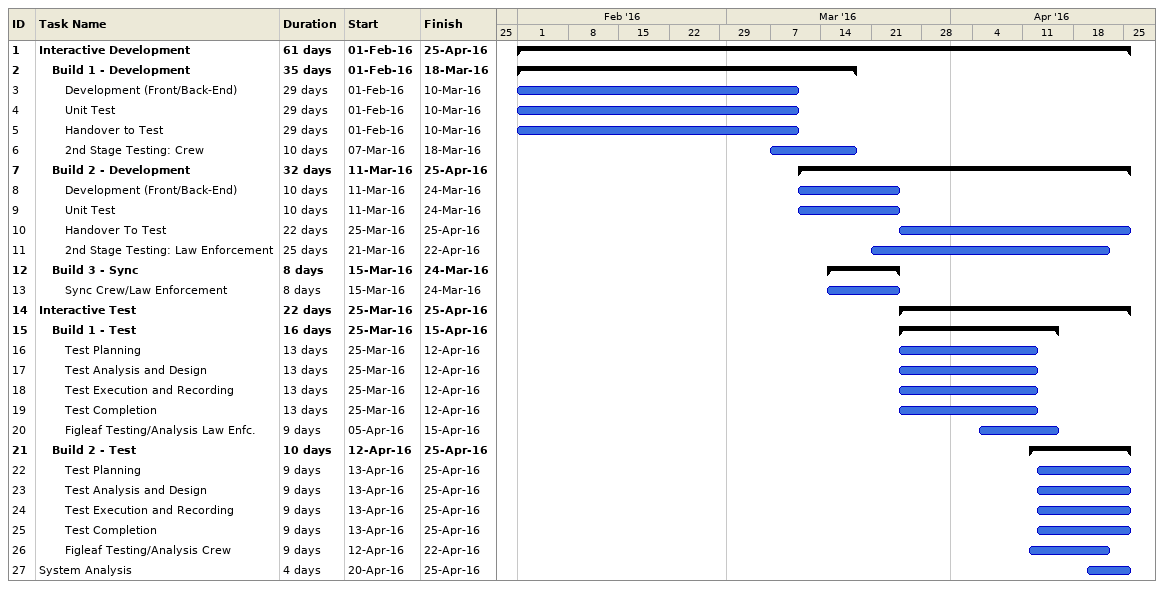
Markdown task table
| ID | Level | Task | Duration | Start | Finish |
|---|---|---|---|---|---|
| 1 | 1 | **Interactive Development** | 61d | 2016-02-01 | 2016-04-25 |
| 2 | 2 | **Build 1 - Development** | 35d | 2016-02-01 | 2016-03-18 |
| 3 | 3 | Development (Front/Back-End) | 29d | 2016-02-01 | 2016-03-10 |
| 4 | 3 | Unit Test | 29d | 2016-02-01 | 2016-03-10 |
| 5 | 3 | Handover to Test | 29d | 2016-02-01 | 2016-03-10 |
| 6 | 3 | 2nd Stage Testing: Crew | 10d | 2016-03-07 | 2016-03-18 |
| 7 | 2 | **Build 2 - Development** | 32d | 2016-03-11 | 2016-04-25 |
| 8 | 3 | Development (Front/Back-End) | 10d | 2016-03-11 | 2016-03-24 |
| 9 | 3 | Unit Test | 10d | 2016-03-11 | 2016-03-24 |
| 10 | 3 | Handover To Test | 22d | 2016-03-25 | 2016-04-25 |
| 11 | 3 | 2nd Stage Testing: Law Enforcement | 25d | 2016-03-21 | 2016-04-22 |
| 12 | 2 | **Build 3 - Sync** | 8d | 2016-03-15 | 2016-03-24 |
| 13 | 3 | Sync Crew/Law Enforcement | 8d | 2016-03-15 | 2016-03-24 |
| 14 | 1 | **Interactive Test** | 22d | 2016-03-25 | 2016-04-25 |
| 15 | 2 | **Build 1 - Test** | 16d | 2016-03-25 | 2016-04-15 |
| 16 | 3 | Test Planning | 13d | 2016-03-25 | 2016-04-12 |
| 17 | 3 | Test Analysis and Design | 13d | 2016-03-25 | 2016-04-12 |
| 18 | 3 | Test Execution and Recording | 13d | 2016-03-25 | 2016-04-12 |
| 19 | 3 | Test Completion | 13d | 2016-03-25 | 2016-04-12 |
| 20 | 3 | Figleaf Testing/Analysis Law Enfc. | 9d | 2016-04-05 | 2016-04-15 |
| 21 | 2 | **Build 2 - Test** | 10d | 2016-04-12 | 2016-04-25 |
| 22 | 3 | Test Planning | 9d | 2016-04-13 | 2016-04-25 |
| 23 | 3 | Test Analysis and Design | 9d | 2016-04-13 | 2016-04-25 |
| 24 | 3 | Test Execution and Recording | 9d | 2016-04-13 | 2016-04-25 |
| 25 | 3 | Test Completion | 9d | 2016-04-13 | 2016-04-25 |
| 26 | 3 | Figleaf Testing/Analysis Crew | 9d | 2016-04-12 | 2016-04-22 |
| 27 | 1 | System Analysis | 4d | 2016-04-20 | 2016-04-25 |
